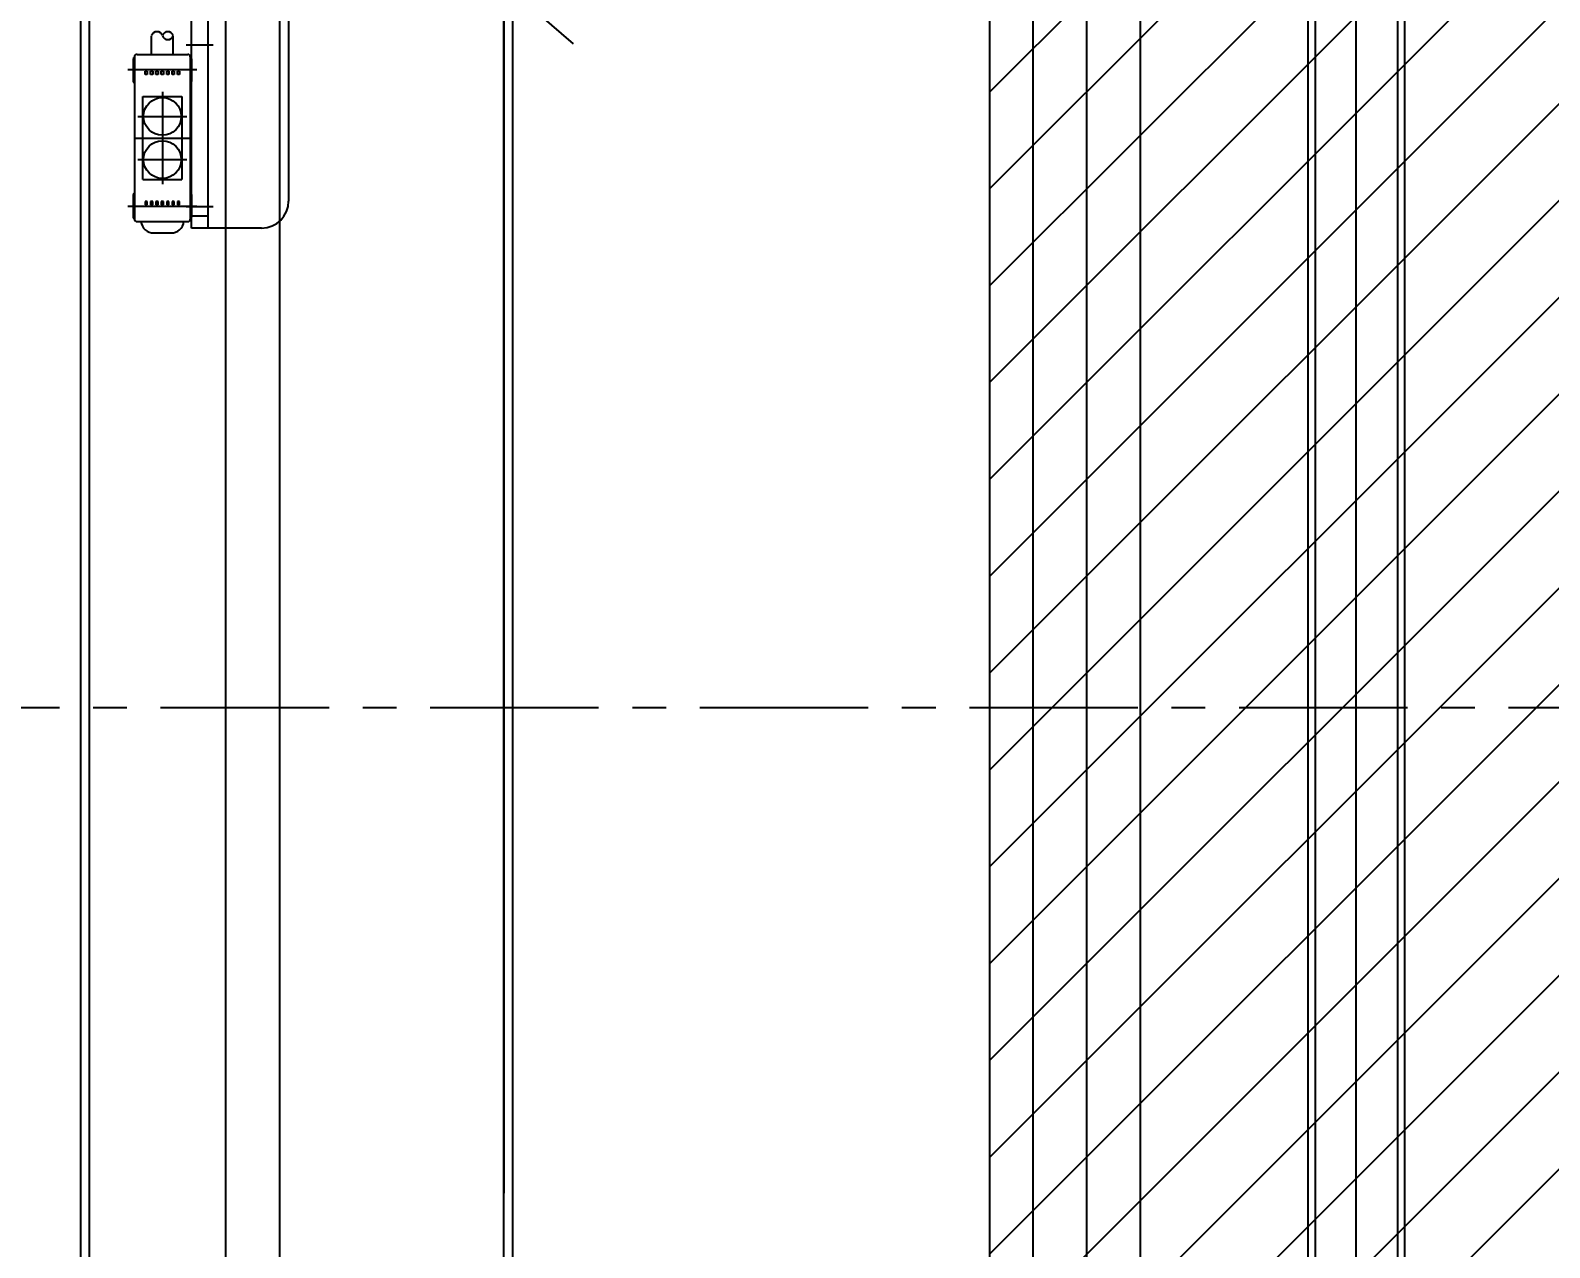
# Model space of a CAD drawing. Header units: inches. Extents: x 0 to 77285, y -118 to 40065.
# Drawn here: x 15660.8 to 15942.5, y 25745.5 to 25971.2 of the extents above; entities that cross this region are included whole.
import ezdxf

# ---------------------------------------------------------------- set-up
doc = ezdxf.new("R2010")
doc.units = ezdxf.units.IN
doc.header["$LTSCALE"] = 5
doc.header["$MEASUREMENT"] = 0
doc.linetypes.add('CENTER', pattern=[2, 1.25, -0.25, 0.25, -0.25])
doc.layers.add('11', color=1, linetype='CENTER')
doc.layers.add('A', color=8, linetype='Continuous')
doc.styles.add('SCI', font='')
doc.styles.get('SCI').set_extended_font_data('Gulim')
doc.dimstyles.new('SCH', dxfattribs={"dimtxt": 2.5, "dimasz": 2, "dimexe": 1.25, "dimexo": 0.625, "dimtad": 1, "dimdec": 8, "dimtxsty": 'SCI', "dimcen": 2.5, "dimclrd": 4, "dimclre": 4, "dimclrt": 7, "dimadec": 8, "dimazin": 2, "dimtfac": 1, "dimtdec": 8, "dimtmove": 0, "dimatfit": 3, "dimfxl": 1, "dimarcsym": 0})

# ---------------------------------------------------------------- blocks, each defined once
blk = doc.blocks.new('A$Cc399747e')
h = blk.add_hatch()
h.set_pattern_fill('ANSI31', color=256, scale=4)
h.set_pattern_definition([(45, (8624.277, 63861.461), (-8.980256, 8.980256), [])])
h.paths.add_polyline_path([(1444.8, 581), (1044.8, 581), (1044.8, 281), (1444.8, 281)])
at = {"ltscale": 5}
for p, q in [((1613.29, 1419), (1613.29, 33)), ((1533.29, 71), (1533.29, 1381)), ((1611.69, 1381), (1611.69, 71)), ((1613.29, 1381), (1613.29, 71)), ((1586.49, 71), (1586.49, 1111)), ((1534.89, 1101), (1534.89, 71)), ((1576.49, 71), (1576.49, 1096))]:
    blk.add_line(p, q, dxfattribs=at)
at = {"ltscale": 3}
blk.add_line((1376.8, 903.5), (1376.8, 95.5), dxfattribs=at)
for p, q in [((1426.8, 137), (1426.8, 875)), ((1416.8, 871.5), (1416.8, 140.5)), ((1436.8, 140.5), (1436.8, 871.5)), ((1367.8, 868.15), (1367.8, 148.85)), ((1369.15, 147.5), (1369.15, 869.5)), ((1384.44, 147.5), (1384.44, 869.5)), ((1385.8, 148.85), (1385.8, 868.15)), ((1444.8, 281), (1444.8, 581)), ((1444.8, 281), (1444.8, 581)), ((1534.89, 71), (1534.89, 521)), ((1599.79, 342.9), (1596.59, 342.9)), ((1592.79, 335.8), (1592.79, 340)), ((1592.99, 340.3), (1592.99, 310.3)), ((1592.99, 340.2), (1592.99, 340.2)), ((1602.89, 340.8), (1593.49, 340.8)), ((1603.39, 310.3), (1603.39, 340.3)), ((1603.39, 340.2), (1603.39, 340.2)), ((1603.59, 335.8), (1603.59, 340)), ((1591.79, 338), (1604.59, 338)), ((1594.99, 337.7), (1594.99, 337.05)), ((1595.39, 337.7), (1594.99, 337.7)), ((1594.99, 337.05), (1595.39, 337.05)), ((1595.39, 337.05), (1595.39, 337.7)), ((1595.99, 337.7), (1595.99, 337.05)), ((1596.39, 337.7), (1595.99, 337.7)), ((1595.99, 337.05), (1596.39, 337.05)), ((1596.39, 337.05), (1596.39, 337.7)), ((1596.99, 337.7), (1596.99, 337.05)), ((1597.39, 337.7), (1596.99, 337.7)), ((1596.99, 337.05), (1597.39, 337.05)), ((1597.39, 337.05), (1597.39, 337.7)), ((1597.99, 337.7), (1597.99, 337.05)), ((1598.39, 337.7), (1597.99, 337.7)), ((1597.99, 337.05), (1598.39, 337.05)), ((1598.39, 337.05), (1598.39, 337.7)), ((1598.99, 337.7), (1598.99, 337.05)), ((1599.39, 337.7), (1598.99, 337.7)), ((1598.99, 337.05), (1599.39, 337.05)), ((1599.39, 337.05), (1599.39, 337.7)), ((1599.99, 337.7), (1599.99, 337.05)), ((1600.39, 337.7), (1599.99, 337.7)), ((1599.99, 337.05), (1600.39, 337.05)), ((1600.39, 337.05), (1600.39, 337.7)), ((1600.99, 337.7), (1600.99, 337.05)), ((1601.39, 337.7), (1600.99, 337.7)), ((1600.99, 337.05), (1601.39, 337.05)), ((1601.39, 337.05), (1601.39, 337.7)), ((1601.79, 333), (1594.59, 333)), ((1594.59, 317.6), (1594.59, 333)), ((1598.19, 324.75), (1598.19, 333.85)), ((1601.79, 333), (1601.79, 317.6)), ((1602.74, 329.3), (1593.64, 329.3)), ((1603.39, 325.3), (1592.99, 325.3)), ((1598.19, 316.75), (1598.19, 325.85)), ((1602.74, 321.3), (1593.64, 321.3)), ((1601.79, 317.6), (1594.59, 317.6)), ((1592.79, 310.6), (1592.79, 314.8)), ((1592.99, 315), (1592.99, 315)), ((1594.99, 313.55), (1595.39, 313.55)), ((1594.99, 312.9), (1594.99, 313.55)), ((1595.39, 312.9), (1594.99, 312.9)), ((1595.39, 313.55), (1595.39, 312.9)), ((1595.99, 313.55), (1596.39, 313.55)), ((1595.99, 312.9), (1595.99, 313.55)), ((1596.39, 312.9), (1595.99, 312.9)), ((1596.39, 313.55), (1596.39, 312.9)), ((1596.99, 313.55), (1597.39, 313.55)), ((1596.99, 312.9), (1596.99, 313.55)), ((1597.39, 312.9), (1596.99, 312.9)), ((1597.39, 313.55), (1597.39, 312.9)), ((1597.99, 313.55), (1598.39, 313.55)), ((1597.99, 312.9), (1597.99, 313.55)), ((1598.39, 312.9), (1597.99, 312.9)), ((1598.39, 313.55), (1598.39, 312.9)), ((1598.99, 313.55), (1599.39, 313.55)), ((1598.99, 312.9), (1598.99, 313.55)), ((1599.39, 312.9), (1598.99, 312.9)), ((1599.39, 313.55), (1599.39, 312.9)), ((1599.99, 313.55), (1600.39, 313.55)), ((1599.99, 312.9), (1599.99, 313.55)), ((1600.39, 312.9), (1599.99, 312.9)), ((1600.39, 313.55), (1600.39, 312.9)), ((1600.99, 313.55), (1601.39, 313.55)), ((1600.99, 312.9), (1600.99, 313.55)), ((1601.39, 312.9), (1600.99, 312.9)), ((1601.39, 313.55), (1601.39, 312.9)), ((1603.39, 315), (1603.39, 315)), ((1603.59, 310.6), (1603.59, 314.8)), ((1604.59, 312.6), (1591.79, 312.6)), ((1592.99, 310.4), (1592.99, 310.4)), ((1603.39, 310.4), (1603.39, 310.4)), ((1533.45, 297.97), (1522.04, 307.83)), ((1602.89, 309.8), (1593.49, 309.8)), ((1596.19, 309.8), (1596.19, 306.32)), ((1600.19, 309.8), (1600.19, 306.32))]:
    blk.add_line(p, q)
at = {"ltscale": 1.5}
for p, q in [((1579.79, 342), (1592.79, 342)), ((1589.79, 205), (1589.79, 342)), ((1592.79, 342), (1592.79, 202)), ((1592.79, 339.75), (1589.79, 339.75)), ((1574.79, 202), (1574.79, 337)), ((1593.79, 338), (1588.79, 338)), ((1593.79, 308), (1588.79, 308))]:
    blk.add_line(p, q, dxfattribs=at)
for centre in [(1598.19, 329.3), (1598.19, 321.3)]:
    blk.add_circle(centre, 3.5)
blk.add_arc((1579.79, 337), 5, 90, 180, dxfattribs=at)
for centre, radius, start, end in [((1596.59, 340.5), 2.4, 90, 172.8192), ((1599.79, 340.5), 2.4, 7.1808, 90), ((1592.99, 340), 0.2, 90, 180), ((1593.49, 340.3), 0.5, 90, 180), ((1602.89, 340.3), 0.5, 360, 90), ((1603.39, 340), 0.2, 0, 90), ((1592.99, 335.8), 0.2, 180, 270), ((1603.39, 335.8), 0.2, 270, 0), ((1592.99, 314.8), 0.2, 90, 180), ((1603.39, 314.8), 0.2, 0, 90), ((1592.99, 310.6), 0.2, 180, 270), ((1593.49, 310.3), 0.5, 180, 270), ((1602.89, 310.3), 0.5, 270, 360), ((1603.39, 310.6), 0.2, 270, 0), ((1597.19, 306.01), 1.05, 17.2585, 162.7415), ((1597.19, 306.63), 1.05, 197.2585, 342.7415), ((1599.19, 306.63), 1.05, 197.2585, 342.7415)]:
    blk.add_arc(centre, radius, start, end)
at = {"layer": '11', "ltscale": 5}
blk.add_line((217.29, 431), (2632.79, 431), dxfattribs=at)
blk = doc.blocks.new('*D366')
at = {"color": 4, "lineweight": -2, "transparency": 16777216}
for p, q in [((12554.65, 23925.55), (12554.65, 28076.14)), ((17979.65, 23925.05), (17979.65, 28076.14)), ((12714.65, 27976.14), (17819.65, 27976.14))]:
    blk.add_line(p, q, dxfattribs=at)
at = {"color": 4, "transparency": 16777216}
for points in [[(12714.65, 28002.81), (12714.65, 27949.48), (12554.65, 27976.14)], [(17819.65, 28002.81), (17819.65, 27949.48), (17979.65, 27976.14)]]:
    blk.add_solid(points, dxfattribs=at)
at = {"layer": 'Defpoints', "color": 0, "transparency": 16777216}
for p in [(17979.65, 27976.14), (12554.65, 23875.55), (17979.65, 23875.05)]:
    blk.add_point(p, dxfattribs=at)
at = {"color": 7, "transparency": 16777216, "insert": (15267.15, 28128.81), "char_height": 200, "attachment_point": 5, "style": 'SCI'}
blk.add_mtext('5425', dxfattribs=at)
blk = doc.blocks.new('*D367')
at = {"color": 4, "lineweight": -2, "transparency": 16777216}
for p, q in [((12554.65, 23925.55), (12554.65, 29140.68)), ((21064.65, 23433.05), (21064.65, 29140.68)), ((12714.65, 29040.68), (20904.65, 29040.68))]:
    blk.add_line(p, q, dxfattribs=at)
at = {"color": 4, "transparency": 16777216}
for points in [[(12714.65, 29067.34), (12714.65, 29014.01), (12554.65, 29040.68)], [(20904.65, 29067.34), (20904.65, 29014.01), (21064.65, 29040.68)]]:
    blk.add_solid(points, dxfattribs=at)
at = {"layer": 'Defpoints', "color": 0, "transparency": 16777216}
for p in [(21064.65, 29040.68), (12554.65, 23875.55), (21064.65, 23383.05)]:
    blk.add_point(p, dxfattribs=at)
at = {"color": 7, "transparency": 16777216, "insert": (16809.65, 29193.47), "char_height": 200, "attachment_point": 5, "style": 'SCI'}
blk.add_mtext('8510', dxfattribs=at)
blk = doc.blocks.new('*D374')
at = {"color": 4, "lineweight": -2, "transparency": 16777216}
for p, q in [((12554.65, 23925.55), (12554.65, 30215.88)), ((37924.65, 23433.05), (37924.65, 30215.88)), ((12714.65, 30115.88), (37764.65, 30115.88))]:
    blk.add_line(p, q, dxfattribs=at)
at = {"color": 4, "transparency": 16777216}
for points in [[(12714.65, 30142.54), (12714.65, 30089.21), (12554.65, 30115.88)], [(37764.65, 30142.54), (37764.65, 30089.21), (37924.65, 30115.88)]]:
    blk.add_solid(points, dxfattribs=at)
at = {"layer": 'Defpoints', "color": 0, "transparency": 16777216}
for p in [(37924.65, 30115.88), (12554.65, 23875.55), (37924.65, 23383.05)]:
    blk.add_point(p, dxfattribs=at)
at = {"color": 7, "transparency": 16777216, "insert": (25239.65, 30268.54), "char_height": 200, "attachment_point": 5, "style": 'SCI'}
blk.add_mtext('25370', dxfattribs=at)

msp = doc.modelspace()

# ---------------------------------------------------------------- block references
at = {"layer": 'A', "rotation": 180}
msp.add_blockref('A$Cc399747e', (17283.44187244, 26276.55060516), dxfattribs=at)

# ---------------------------------------------------------------- dimensions: what is measured, and where the dimension line sits
for base, p2, picture, middle in [((37924.649780898, 30115.8761734788), (37924.649780898, 23383.0504762948), '*D374', (25239.649780898, 30268.5392893244)), ((21064.649780898, 29040.6754827387), (21064.649780898, 23383.0504762948), '*D367', (16809.649780898, 29193.4717543765)), ((17979.649780898, 27976.1433020648), (17979.649780898, 23875.0504762948), '*D366', (15267.149780898, 28128.8064179103))]:
    dim = msp.add_linear_dim(base=base, p1=(12554.649780898, 23875.5504762968), p2=p2, dimstyle='SCH', override={"dimscale": 80})
    dim.commit()
    dim.dimension.update_dxf_attribs({"geometry": picture, "text_midpoint": middle})

doc.saveas('drawing.dxf')
